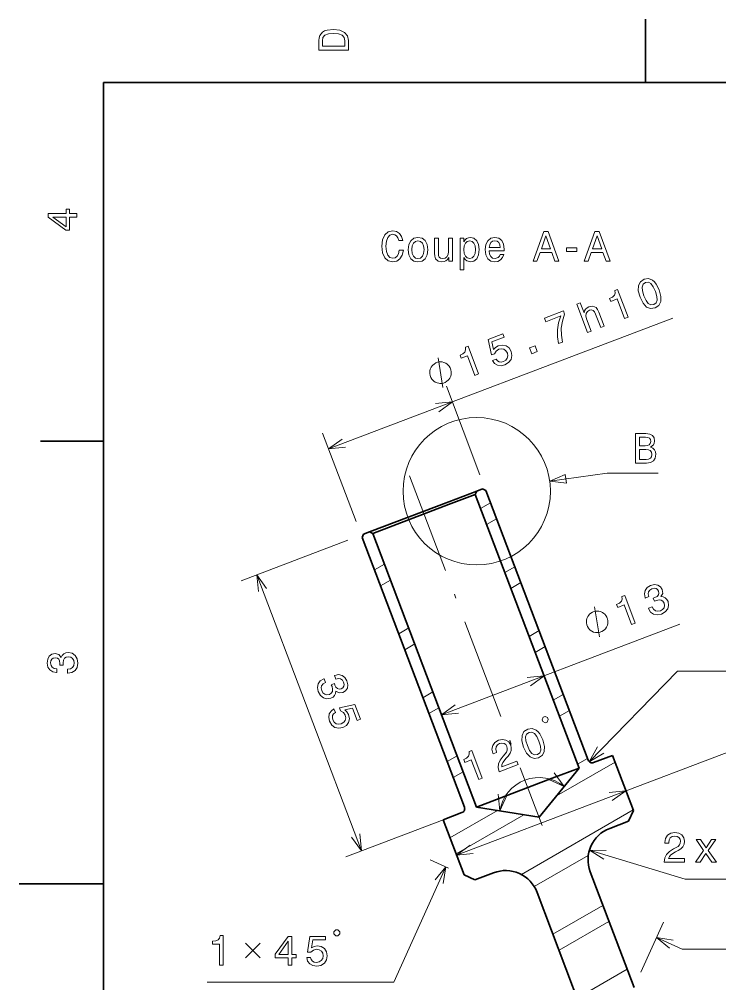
# Model space of a CAD drawing. Extents: x 0 to 297, y 0 to 210.
# Drawn here: x 0 to 83.1, y 93.2 to 207.5 of the extents above; entities that cross this region are included whole.
import ezdxf

# ---------------------------------------------------------------- set-up
doc = ezdxf.new("R2010")
doc.units = 0
doc.linetypes.add('DASHDOT', pattern=[18.5, 12, -3, 0.5, -3])

msp = doc.modelspace()

# ---------------------------------------------------------------- linework, layer by layer
at = {"color": 7, "lineweight": 35, "ltscale": 0.1875}
for p, q in [((74.300003, 200), (74.300003, 207.5)), ((10, 157.5), (2.5, 157.5))]:
    msp.add_line(p, q, dxfattribs=at)
at = {"color": 7, "lineweight": 35}
for p, q in [((287, 200), (10, 200)), ((10, 200), (10, 10)), ((54.090378, 151.163177), (66.399849, 118.719894)), ((67.48468, 119.666275), (55.352581, 151.64209)), ((41.935833, 146.551559), (54.245308, 114.108276)), ((52.805733, 114.096863), (40.67363, 146.072662))]:
    msp.add_line(p, q, dxfattribs=at)
at = {"color": 7, "lineweight": 13}
for p, q in [((36.693306, 156.563354), (77.507683, 172.04895)), ((28.176003, 141.651749), (40.591896, 108.927963)), ((50.092815, 125.052727), (78.343208, 135.771362)), ((78.083122, 130.217346), (109.135284, 130.217346)), ((51.858082, 108.419518), (85.984306, 121.367523)), ((78.640755, 97.252159), (108.237534, 97.252159)), ((44.429688, 93.353188), (22.304951, 93.353188))]:
    msp.add_line(p, q, dxfattribs=at)
at = {"color": 7, "lineweight": 13, "ltscale": 0.28051}
for p, q in [((54.643105, 153.512009), (50.662777, 164.002701)), ((39.964149, 147.942596), (35.983826, 158.433289))]:
    msp.add_line(p, q, dxfattribs=at)
at = {"color": 7, "linetype": 'DASHDOT', "lineweight": 13}
msp.add_line((46.30262, 153.365601), (62.033066, 111.905869), dxfattribs=at)
at = {"color": 7, "lineweight": 35, "ltscale": 0.084912}
for p, q in [((54.090378, 151.163177), (50.914795, 149.958313)), ((63.22427, 117.51503), (66.399849, 118.719894))]:
    msp.add_line(p, q, dxfattribs=at)
at = {"color": 7, "lineweight": 35, "ltscale": 0.088831}
msp.add_line((54.264446, 151.550095), (50.942299, 150.289612), dxfattribs=at)
at = {"color": 7, "lineweight": 35, "ltscale": 0.010607}
for p, q in [((54.090378, 151.163177), (54.264446, 151.550095)), ((54.965668, 151.816147), (55.352581, 151.64209)), ((40.847698, 146.459579), (40.67363, 146.072662)), ((41.935833, 146.551559), (41.54892, 146.725632))]:
    msp.add_line(p, q, dxfattribs=at)
at = {"color": 7, "lineweight": 35, "ltscale": 0.01875}
for p, q in [((54.264446, 151.550095), (54.965668, 151.816147)), ((40.847698, 146.459579), (41.54892, 146.725632))]:
    msp.add_line(p, q, dxfattribs=at)
at = {"color": 7, "lineweight": 35, "ltscale": 0.251169}
msp.add_line((50.942299, 150.289612), (41.54892, 146.725632), dxfattribs=at)
at = {"color": 7, "lineweight": 35, "ltscale": 0.240088}
for p, q in [((50.914795, 149.958313), (41.935833, 146.551559)), ((54.245308, 114.108276), (63.22427, 117.51503))]:
    msp.add_line(p, q, dxfattribs=at)
at = {"color": 7, "lineweight": 13, "ltscale": 0.034192}
for p, q in [((54.721916, 149.498688), (55.906361, 150.182526)), ((55.440689, 147.604263), (56.62513, 148.288101)), ((42.131702, 142.229721), (43.316147, 142.913559)), ((57.597, 141.921005), (58.781445, 142.604843)), ((42.850471, 140.335297), (44.03492, 141.019135)), ((58.315769, 140.026581), (59.500214, 140.710419)), ((45.006786, 134.652039), (46.191231, 135.335876)), ((60.472084, 134.343323), (61.656528, 135.027176)), ((45.725555, 132.757629), (46.910004, 133.441467)), ((61.190853, 132.448914), (62.375298, 133.132751)), ((47.88187, 127.074371), (49.066315, 127.758209)), ((63.347168, 126.765656), (64.531616, 127.449493)), ((48.600639, 125.179947), (49.785088, 125.863785)), ((64.065941, 124.871239), (65.250381, 125.555084)), ((50.756954, 119.496696), (51.941399, 120.180534)), ((66.222252, 119.187988), (67.406693, 119.871826)), ((51.475723, 117.60228), (52.660172, 118.286118))]:
    msp.add_line(p, q, dxfattribs=at)
at = {"color": 7, "lineweight": 13, "ltscale": 0.338828}
msp.add_line((38.977768, 145.750092), (26.306072, 140.942261), dxfattribs=at)
at = {"color": 7, "lineweight": 13, "ltscale": 0.375}
for p, q in [((67.602821, 119.485931), (78.083122, 130.217346)), ((50.583908, 107.032578), (44.429688, 93.353188))]:
    msp.add_line(p, q, dxfattribs=at)
at = {"color": 7, "lineweight": 35, "ltscale": 0.06}
for p, q in [((68.129539, 119.37616), (70.373451, 120.227539)), ((50.271706, 112.600632), (52.515617, 113.452011))]:
    msp.add_line(p, q, dxfattribs=at)
at = {"color": 7, "lineweight": 35, "ltscale": 0.174113}
msp.add_line((70.373451, 120.227539), (72.84404, 113.715965), dxfattribs=at)
at = {"color": 7, "lineweight": 13, "ltscale": 0.200749}
msp.add_line((63.715683, 115.431412), (70.66983, 119.446396), dxfattribs=at)
at = {"color": 7, "lineweight": 35, "ltscale": 0.187639}
for q in [(66.399849, 118.719894), (54.245308, 114.108276)]:
    msp.add_line((61.653839, 112.905365), q, dxfattribs=at)
at = {"color": 7, "lineweight": 13, "ltscale": 0.365078}
msp.add_line((52.375374, 113.398796), (38.721966, 108.218491), dxfattribs=at)
at = {"color": 7, "lineweight": 13, "ltscale": 0.162771}
msp.add_line((51.087673, 110.450027), (56.726231, 113.705452), dxfattribs=at)
at = {"color": 7, "lineweight": 13, "ltscale": 0.232146}
msp.add_line((51.806442, 108.555611), (59.848232, 113.19854), dxfattribs=at)
at = {"color": 7, "lineweight": 13, "ltscale": 0.382767}
msp.add_line((59.566696, 106.107796), (72.826141, 113.763138), dxfattribs=at)
at = {"color": 7, "lineweight": 35, "ltscale": 0.035355}
for p, q in [((72.263817, 112.426262), (72.84404, 113.715965)), ((54.044586, 105.475647), (52.754883, 106.055878))]:
    msp.add_line(p, q, dxfattribs=at)
at = {"color": 7, "lineweight": 35, "ltscale": 0.175}
msp.add_line((50.271706, 112.600632), (52.754883, 106.055878), dxfattribs=at)
at = {"color": 7, "lineweight": 35, "ltscale": 0.059375}
for p, q in [((70.043274, 111.583755), (72.263817, 112.426262)), ((56.265129, 106.318161), (54.044586, 105.475647))]:
    msp.add_line(p, q, dxfattribs=at)
at = {"color": 7, "lineweight": 13, "ltscale": 0.296676}
msp.add_line((67.633698, 109.00248), (78.992027, 105.565247), dxfattribs=at)
at = {"color": 7, "lineweight": 13, "ltscale": 0.059514}
msp.add_line((50.930962, 106.876434), (48.759987, 107.853134), dxfattribs=at)
at = {"color": 7, "lineweight": 13, "ltscale": 0.185034}
msp.add_line((61.08847, 104.676987), (67.498245, 108.37767), dxfattribs=at)
at = {"color": 7, "lineweight": 35, "ltscale": 0.366423}
msp.add_line((67.722374, 106.424934), (72.921768, 92.72123), dxfattribs=at)
at = {"color": 7, "lineweight": 13, "ltscale": 0.301801}
msp.add_line((78.992027, 105.565247), (91.064072, 105.565247), dxfattribs=at)
at = {"color": 7, "lineweight": 35, "ltscale": 0.25}
msp.add_line((10, 105), (0, 105), dxfattribs=at)
at = {"color": 7, "lineweight": 35, "ltscale": 0.365535}
msp.add_line((61.42395, 103.997253), (66.610748, 90.326736), dxfattribs=at)
at = {"color": 7, "lineweight": 13, "ltscale": 0.17096}
for p, q in [((63.308422, 99.030472), (69.230644, 102.449677)), ((64.027191, 97.136055), (69.949417, 100.555252)), ((66.183502, 91.452805), (72.105728, 94.872002))]:
    msp.add_line(p, q, dxfattribs=at)
at = {"color": 7, "lineweight": 13, "ltscale": 0.16196}
msp.add_line((73.742294, 94.545166), (76.400269, 100.453217), dxfattribs=at)
at = {"color": 7, "lineweight": 13, "ltscale": 0.083914}
msp.add_line((75.579704, 98.629295), (78.640755, 97.252159), dxfattribs=at)
at = {"color": 7, "lineweight": 13}
for points in [[(35.533215, 204.994965), (35.533215, 203.829971), (39.033215, 203.829971), (39.033215, 204.994965), (38.922264, 205.544678), (38.584366, 205.953171), (38.034657, 206.205338), (37.283215, 206.296112), (36.516644, 206.215424), (36.21405, 206.114563), (35.971977, 205.973343), (35.644165, 205.56485), (35.563473, 205.297562)], [(35.951801, 204.959656), (36.027451, 205.342941), (36.259438, 205.605194), (36.672985, 205.761536), (37.283215, 205.811966), (37.873272, 205.756485), (38.286816, 205.600143), (38.533936, 205.332855), (38.614628, 204.959656), (38.614628, 204.298996), (35.951801, 204.298996)], [(6.833213, 184.02739), (6.833213, 184.481277), (5.965778, 184.481277), (5.965778, 184.98056), (5.56232, 184.98056), (5.56232, 184.481277), (3.408862, 184.481277), (3.408862, 184.022339), (5.521974, 182.489197), (5.965778, 182.489197), (5.965778, 184.02739)], [(5.56232, 182.912827), (3.993876, 184.02739), (5.56232, 184.02739)], [(45.073486, 180.134827), (44.972622, 179.711197), (44.806194, 179.4086), (44.574207, 179.222), (44.301872, 179.161484), (43.974064, 179.252274), (43.716858, 179.524597), (43.545387, 179.968399), (43.489914, 180.583679), (43.545387, 181.193909), (43.711815, 181.642761), (43.969021, 181.915085), (44.301872, 182.01091), (44.543949, 181.96048), (44.750721, 181.819275), (44.912102, 181.592331), (45.023056, 181.279648), (45.502159, 181.279648), (45.350864, 181.758759), (45.088615, 182.121857), (44.730545, 182.348816), (44.301872, 182.429504), (43.767292, 182.303421), (43.358788, 181.950394), (43.096542, 181.370422), (43.005764, 180.583679), (43.096542, 179.796936), (43.358788, 179.216965), (43.767292, 178.858902), (44.301872, 178.737854), (44.770893, 178.833679), (45.149136, 179.100967), (45.416428, 179.539734), (45.557636, 180.134827)], [(60.939484, 178.833679), (61.403458, 178.833679), (61.771614, 179.862503), (63.168587, 179.862503), (63.536743, 178.833679), (64.010803, 178.833679), (62.729828, 182.33873), (62.215416, 182.33873)], [(61.932999, 180.291168), (62.472622, 181.834396), (63.012245, 180.291168)], [(67.011528, 178.833679), (67.475502, 178.833679), (67.843658, 179.862503), (69.240631, 179.862503), (69.608788, 178.833679), (70.082855, 178.833679), (68.801872, 182.33873), (68.28746, 182.33873)], [(68.005043, 180.291168), (68.54467, 181.834396), (69.08429, 180.291168)], [(46.117435, 180.185257), (46.198128, 179.569992), (46.430115, 179.116104), (46.798271, 178.833679), (47.292507, 178.737854), (47.7817, 178.833679), (48.149857, 179.111053), (48.381844, 179.564941), (48.467579, 180.185257), (48.381844, 180.800537), (48.149857, 181.259476), (47.7817, 181.53685), (47.292507, 181.637711), (46.798271, 181.53685), (46.430115, 181.254425), (46.198128, 180.800537)], [(46.571323, 180.190308), (46.616714, 180.644196), (46.757923, 180.972015), (46.984871, 181.173737), (47.292507, 181.244339), (47.5951, 181.173737), (47.822044, 180.977051), (47.963257, 180.644196), (48.013687, 180.190308), (47.963257, 179.731369), (47.822044, 179.398514), (47.5951, 179.196793), (47.292507, 179.131226), (46.984871, 179.196793), (46.757923, 179.398514), (46.616714, 179.731369)], [(51.372478, 181.541885), (50.928673, 181.541885), (50.928673, 179.978485), (50.878242, 179.615387), (50.731987, 179.353134), (50.505043, 179.191742), (50.207493, 179.141312), (49.970459, 179.181656), (49.819164, 179.302704), (49.733429, 179.509476), (49.713257, 179.801971), (49.713257, 181.541885), (49.269451, 181.541885), (49.269451, 179.761627), (49.28458, 179.403564), (49.380402, 179.106018), (49.672909, 178.833679), (50.14193, 178.737854), (50.394093, 178.773163), (50.61095, 178.863937), (50.79755, 179.020279), (50.948845, 179.247223), (50.948845, 178.833679), (51.372478, 178.833679)], [(52.739193, 181.123306), (52.739193, 181.541885), (52.295387, 181.541885), (52.295387, 177.784683), (52.739193, 177.784683), (52.739193, 179.247223), (52.895531, 179.010193), (53.072044, 178.853851), (53.51585, 178.737854), (53.93948, 178.833679), (54.272335, 179.12114), (54.489193, 179.575027), (54.569885, 180.190308), (54.489193, 180.800537), (54.272335, 181.254425), (53.93948, 181.53685), (53.51585, 181.637711), (53.273773, 181.607452), (53.067001, 181.511627), (52.890488, 181.35025)], [(53.440201, 179.136276), (53.142651, 179.201828), (52.925793, 179.403564), (52.789627, 179.731369), (52.744236, 180.190308), (52.789627, 180.644196), (52.925793, 180.972015), (53.142651, 181.168701), (53.440201, 181.239304), (53.712536, 181.168701), (53.929394, 180.966965), (54.065559, 180.63916), (54.115993, 180.190308), (54.065559, 179.73642), (53.929394, 179.403564), (53.712536, 179.201828)], [(55.744957, 180.059189), (57.520172, 180.059189), (57.525215, 180.265961), (57.444523, 180.845932), (57.222622, 181.279648), (56.869598, 181.541885), (56.400574, 181.637711), (55.941643, 181.53685), (55.588615, 181.254425), (55.361671, 180.795502), (55.280979, 180.190308), (55.356628, 179.569992), (55.583572, 179.116104), (55.931557, 178.833679), (56.385445, 178.737854), (56.778816, 178.803421), (57.101585, 178.974884), (57.338615, 179.247223), (57.474785, 179.610336), (57.036022, 179.610336), (56.945244, 179.4086), (56.814121, 179.257309), (56.440922, 179.136276), (56.153458, 179.191742), (55.9366, 179.368256), (55.795387, 179.655731), (55.744957, 180.044052)], [(55.744957, 180.432388), (55.80043, 180.780365), (55.9366, 181.037567), (56.143372, 181.193909), (56.415707, 181.24939), (56.682999, 181.193909), (56.889771, 181.037567), (57.01585, 180.780365), (57.061241, 180.432388)], [(64.898415, 179.988571), (66.118881, 179.988571), (66.118881, 180.386993), (64.898415, 180.386993)], [(73.636063, 174.547684), (73.987663, 173.834229), (74.409653, 173.390198), (74.884949, 173.203735), (75.414696, 173.286072), (75.861008, 173.574066), (76.092995, 174.028885), (76.109528, 174.639282), (75.904091, 175.408203), (75.549561, 176.115158), (75.349045, 176.373505), (75.130493, 176.565689), (74.655197, 176.752136), (74.12838, 176.676331), (73.679146, 176.381805), (73.448944, 175.922287), (73.427696, 175.310089)], [(74.088722, 174.719421), (73.909973, 175.304291), (73.872208, 175.759247), (73.993149, 176.080231), (74.276871, 176.284958), (74.620277, 176.318161), (74.923706, 176.158203), (75.197235, 175.792694), (75.451431, 175.23645), (75.631966, 174.646881), (75.669731, 174.191925), (75.54879, 173.870941), (75.267998, 173.672714), (74.921661, 173.633011), (74.618233, 173.792984), (74.344704, 174.158478)], [(71.800987, 172.022858), (72.23008, 172.185654), (70.979546, 175.481598), (70.658905, 175.359955), (70.683159, 175.040131), (70.586761, 174.782394), (70.370361, 174.570831), (70.026314, 174.397141), (70.153336, 174.062347), (70.917206, 174.352173)], [(67.416756, 170.359406), (67.831696, 170.516846), (67.2771, 171.978577), (67.192513, 172.329453), (67.236229, 172.626526), (67.391167, 172.85791), (67.652611, 173.021851), (67.896835, 173.060562), (68.086594, 172.986923), (68.237831, 172.801575), (68.368744, 172.527603), (68.968071, 170.947998), (69.383011, 171.105438), (68.751488, 172.769913), (68.605606, 173.097534), (68.415176, 173.343536), (68.040367, 173.492615), (67.572571, 173.417603), (67.349335, 173.295151), (67.180573, 173.128632), (67.064491, 172.92276), (67.010529, 172.681137), (66.547173, 173.90239), (66.132233, 173.744949)], [(63.963856, 169.049316), (64.440094, 169.230011), (64.300507, 170.067078), (64.298477, 170.896973), (64.429298, 171.717957), (64.694099, 172.541229), (64.545609, 172.932587), (62.301155, 172.081024), (62.463955, 171.651917), (64.255745, 172.331757), (63.978592, 171.498413), (63.839478, 170.685059), (63.834351, 169.874023)], [(56.139977, 167.057144), (56.390411, 166.709839), (56.735954, 166.495728), (57.147015, 166.435944), (57.607651, 166.5298), (58.051689, 166.795364), (58.336533, 167.167755), (58.432747, 167.624985), (58.343433, 168.130493), (58.096893, 168.538605), (57.739964, 168.796936), (57.302238, 168.884384), (56.814445, 168.791016), (56.482269, 168.60025), (56.267822, 168.340881), (56.0653, 169.272736), (57.498734, 169.816589), (57.352036, 170.203247), (55.60268, 169.53952), (56.001705, 167.705902), (56.378925, 167.84903), (56.568325, 168.174408), (56.886841, 168.386963), (57.208294, 168.449585), (57.49659, 168.386353), (57.730423, 168.21077), (57.895, 167.933395), (57.955841, 167.616653), (57.892616, 167.328354), (57.71703, 167.094513), (57.439651, 166.929947), (57.177219, 166.868134), (56.942745, 166.903229), (56.736885, 167.019318), (56.578491, 167.223511)], [(54.055244, 165.289841), (54.484329, 165.452637), (53.233795, 168.748596), (52.913162, 168.626953), (52.937416, 168.307114), (52.841019, 168.049377), (52.624619, 167.83783), (52.280571, 167.664124), (52.407593, 167.329346), (53.171463, 167.619171)], [(60.800869, 167.849243), (61.451572, 168.09613), (61.185005, 168.798706), (60.534302, 168.551819)], [(51.16507, 166.065002), (51.123688, 166.174072), (50.986374, 166.371552), (50.869755, 166.514465), (50.773827, 166.602859), (50.602669, 166.725098), (50.376972, 166.82663), (50.171967, 166.873627), (50.042194, 166.88678), (49.85788, 166.879242), (49.61903, 166.851013), (49.509949, 166.809631), (49.400871, 166.76825), (49.203407, 166.63092), (49.060478, 166.514313), (48.972092, 166.418381), (48.849861, 166.247223), (48.748322, 166.021515), (48.701324, 165.816528), (48.688171, 165.686737), (48.695709, 165.502441), (48.723942, 165.26358), (48.765327, 165.15451), (48.806717, 165.045425), (48.944027, 164.847961), (49.060646, 164.705032), (49.15657, 164.616638), (49.327728, 164.494415), (49.553429, 164.392883), (49.758434, 164.345886), (49.888206, 164.332733), (50.072517, 164.340271), (50.311371, 164.3685), (50.420448, 164.409882), (50.52953, 164.451263), (50.726994, 164.588577), (50.869919, 164.7052), (50.958305, 164.801117), (51.080536, 164.97229), (51.182076, 165.197983), (51.22908, 165.402985), (51.242233, 165.532761), (51.234692, 165.717072), (51.206459, 165.955933)], [(74.886887, 156.771713), (75.239914, 157.064224), (75.330688, 157.26091), (75.360947, 157.502991), (75.295387, 157.881226), (75.098701, 158.153564), (74.780975, 158.319992), (74.337173, 158.380508), (73.091499, 158.380508), (73.091499, 154.880508), (74.407784, 154.880508), (74.876801, 154.951111), (75.224785, 155.157883), (75.441643, 155.485703), (75.517288, 155.929504), (75.471901, 156.227051), (75.350861, 156.474167), (75.154175, 156.655731)], [(74.241356, 156.928055), (73.555473, 156.928055), (73.555473, 157.961914), (74.2817, 157.961914), (74.554031, 157.931656), (74.745674, 157.840881), (74.861671, 157.68454), (74.902016, 157.45256), (74.856628, 157.220566), (74.735588, 157.059189), (74.528816, 156.958313)], [(74.352303, 155.299103), (73.555473, 155.299103), (73.555473, 156.504425), (74.306915, 156.504425), (74.624641, 156.469131), (74.851585, 156.36322), (74.987755, 156.181656), (75.033142, 155.919418), (74.987755, 155.642029), (74.861671, 155.450394), (74.649857, 155.334396)], [(64.764862, 153.524979), (62.922146, 152.747543), (64.9067, 152.499451)], [(74.636192, 137.679871), (74.648712, 137.646866), (74.895905, 137.222824), (75.24633, 136.967407), (75.677551, 136.882904), (76.170059, 136.978058), (76.630035, 137.244293), (76.919106, 137.591309), (77.029633, 138.010818), (76.953499, 138.467392), (76.810219, 138.731277), (76.620613, 138.918243), (76.384666, 139.02832), (76.110031, 139.069748), (76.319916, 139.440659), (76.274513, 139.887314), (76.06424, 140.228271), (75.755928, 140.429535), (75.359665, 140.478775), (74.883743, 140.368317), (74.487999, 140.131866), (74.241364, 139.800949), (74.154411, 139.390381), (74.250061, 138.925018), (74.262589, 138.892029), (74.682243, 139.051239), (74.605469, 139.36734), (74.645767, 139.630753), (74.793716, 139.837921), (75.054024, 139.990616), (75.31353, 140.045929), (75.530281, 140.014893), (75.699554, 139.895721), (75.824287, 139.694916), (75.869514, 139.447769), (75.815384, 139.249237), (75.65313, 139.079788), (75.395088, 138.949524), (75.209412, 138.88446), (75.350739, 138.511963), (75.578209, 138.609055), (75.891373, 138.679321), (76.155922, 138.650238), (76.357727, 138.516449), (76.496117, 138.293854), (76.548012, 138.000702), (76.488197, 137.746063), (76.319603, 137.536453), (76.048073, 137.384888), (75.733124, 137.319321), (75.462555, 137.378479), (75.239937, 137.552933), (75.069992, 137.844467)], [(72.636513, 135.74527), (73.065605, 135.908066), (71.815071, 139.204025), (71.494431, 139.082367), (71.518684, 138.762543), (71.422287, 138.504807), (71.205887, 138.293243), (70.861839, 138.119553), (70.988861, 137.784775), (71.752731, 138.074585)], [(69.746346, 136.520416), (69.704956, 136.629486), (69.567642, 136.826965), (69.451027, 136.969879), (69.355095, 137.058273), (69.183937, 137.180511), (68.958244, 137.282043), (68.753235, 137.329041), (68.623466, 137.342194), (68.439148, 137.334656), (68.200302, 137.306427), (68.091217, 137.265045), (67.98214, 137.223648), (67.784676, 137.086334), (67.641754, 136.969727), (67.553368, 136.873795), (67.431129, 136.702637), (67.32959, 136.476929), (67.282593, 136.271942), (67.26944, 136.142151), (67.276978, 135.957855), (67.305214, 135.718994), (67.346596, 135.609924), (67.387985, 135.500839), (67.525299, 135.303375), (67.641914, 135.160446), (67.737839, 135.072052), (67.908997, 134.949829), (68.134697, 134.848297), (68.339706, 134.801285), (68.469475, 134.788132), (68.653786, 134.795685), (68.892639, 134.823914), (69.001717, 134.865295), (69.110802, 134.906677), (69.308266, 135.043991), (69.451187, 135.160614), (69.539574, 135.256531), (69.661812, 135.427704), (69.763351, 135.653397), (69.810349, 135.858398), (69.823502, 135.988174), (69.815964, 136.172485), (69.787727, 136.411346)], [(5.73379, 129.979111), (5.769093, 129.979111), (6.253242, 130.059799), (6.616354, 130.296829), (6.848343, 130.670029), (6.934078, 131.164276), (6.848343, 131.688766), (6.626441, 132.082138), (6.273415, 132.334305), (5.819525, 132.425079), (5.521974, 132.384735), (5.279899, 132.273788), (5.0933, 132.092224), (4.957133, 131.850143), (4.684798, 132.177963), (4.251081, 132.293961), (3.857709, 132.218307), (3.560158, 132.00145), (3.373559, 131.648422), (3.307997, 131.164276), (3.388689, 130.710388), (3.610591, 130.362396), (3.963617, 130.135452), (4.432637, 130.059799), (4.46794, 130.059799), (4.46794, 130.508652), (4.145173, 130.548996), (3.913184, 130.680115), (3.771974, 130.891937), (3.721542, 131.189484), (3.761888, 131.451736), (3.867795, 131.643372), (4.039265, 131.759369), (4.271254, 131.804764), (4.518372, 131.759369), (4.684798, 131.638336), (4.785663, 131.426514), (4.815922, 131.139053), (4.810879, 130.942368), (5.209294, 130.942368), (5.199208, 131.189484), (5.244596, 131.507217), (5.365634, 131.744247), (5.56232, 131.885452), (5.819525, 131.935883), (6.112032, 131.880417), (6.328891, 131.734161), (6.465058, 131.502167), (6.510447, 131.194534), (6.460014, 130.876801), (6.308718, 130.644821), (6.066643, 130.498566), (5.73379, 130.443085)], [(36.168308, 129.324112), (36.135303, 129.311584), (35.711262, 129.064392), (35.455849, 128.713959), (35.371338, 128.282745), (35.466503, 127.790237), (35.732723, 127.330261), (36.079739, 127.041199), (36.499256, 126.930664), (36.95583, 127.006805), (37.219719, 127.150078), (37.406689, 127.339691), (37.51675, 127.57563), (37.558186, 127.850266), (37.929096, 127.640381), (38.375755, 127.685791), (38.716709, 127.896057), (38.91798, 128.204376), (38.967213, 128.600632), (38.856762, 129.076553), (38.620304, 129.47229), (38.289391, 129.718933), (37.878819, 129.805878), (37.413464, 129.710236), (37.380459, 129.697708), (37.539684, 129.278061), (37.85577, 129.354828), (38.119186, 129.314529), (38.326351, 129.16658), (38.479057, 128.906281), (38.534367, 128.646774), (38.50333, 128.430023), (38.384159, 128.260742), (38.183357, 128.136017), (37.936211, 128.09079), (37.737671, 128.144913), (37.568226, 128.307175), (37.437962, 128.565216), (37.372902, 128.750885), (37.000401, 128.609558), (37.097492, 128.38208), (37.167763, 128.068924), (37.138683, 127.804375), (37.004883, 127.60257), (36.782295, 127.46418), (36.489132, 127.412285), (36.234493, 127.472099), (36.024887, 127.640694), (35.873318, 127.912224), (35.807762, 128.227173), (35.866924, 128.497742), (36.041374, 128.720367), (36.332901, 128.890305)], [(37.326317, 125.746002), (36.979027, 125.495567), (36.764915, 125.150024), (36.705116, 124.738968), (36.798977, 124.27832), (37.064545, 123.83429), (37.436924, 123.549446), (37.894165, 123.453232), (38.399681, 123.542542), (38.807785, 123.789078), (39.066124, 124.146011), (39.153564, 124.58374), (39.060184, 125.071533), (38.869427, 125.403709), (38.610058, 125.618156), (39.541901, 125.820679), (40.085766, 124.387245), (40.472416, 124.533943), (39.808685, 126.283295), (37.975079, 125.884277), (38.118202, 125.50705), (38.443584, 125.317657), (38.656132, 124.999146), (38.718761, 124.677689), (38.655537, 124.389389), (38.47995, 124.155556), (38.202568, 123.990982), (37.88583, 123.93013), (37.597534, 123.993362), (37.363697, 124.168945), (37.19912, 124.446327), (37.13731, 124.708755), (37.172409, 124.943237), (37.288486, 125.149094), (37.492699, 125.307487)], [(62.399475, 124.106689), (62.617634, 124.189468), (62.753017, 124.490402), (62.670246, 124.708557), (62.369316, 124.843948), (62.151157, 124.761169), (62.01577, 124.460236), (62.098541, 124.242081)], [(59.824448, 121.214813), (60.176052, 120.501358), (60.598042, 120.057335), (61.073338, 119.87088), (61.603081, 119.953201), (62.049393, 120.241211), (62.281384, 120.696022), (62.297913, 121.306427), (62.092476, 122.07534), (61.737946, 122.782295), (61.537434, 123.040649), (61.318882, 123.232819), (60.843586, 123.419281), (60.316769, 123.34346), (59.867531, 123.04895), (59.637329, 122.589417), (59.616085, 121.977234)], [(60.277107, 121.386566), (60.098358, 121.97142), (60.060593, 122.426376), (60.181538, 122.74736), (60.465256, 122.952095), (60.808666, 122.985298), (61.112091, 122.825325), (61.38562, 122.459824), (61.639816, 121.903595), (61.820354, 121.314026), (61.85812, 120.85907), (61.737175, 120.538086), (61.456383, 120.339851), (61.110046, 120.30014), (60.806622, 120.460114), (60.533092, 120.825615)], [(56.923729, 118.28566), (59.172901, 119.139038), (59.019043, 119.54454), (57.241398, 118.870079), (57.256332, 119.129265), (57.356312, 119.377563), (57.752682, 119.910934), (57.977211, 120.157944), (58.211487, 120.478775), (58.343651, 120.798615), (58.36541, 121.125122), (58.292698, 121.458931), (58.06226, 121.8246), (57.722565, 122.05172), (57.30793, 122.120949), (56.842575, 122.025299), (56.420326, 121.773392), (56.160198, 121.421173), (56.072762, 120.983444), (56.174431, 120.488014), (56.199478, 120.421997), (56.628563, 120.584808), (56.61425, 120.622528), (56.535034, 120.959259), (56.572895, 121.243332), (56.718399, 121.471146), (56.967491, 121.624985), (57.258865, 121.681595), (57.506348, 121.640648), (57.708145, 121.506844), (57.84296, 121.293686), (57.89225, 121.06427), (57.872433, 120.846375), (57.782372, 120.628815), (57.628571, 120.408638), (57.407623, 120.152191), (57.05645, 119.684525), (56.849174, 119.249878), (56.798969, 118.799301), (56.918365, 118.299805)], [(54.496323, 117.36467), (54.925411, 117.527466), (53.674877, 120.823425), (53.35424, 120.701767), (53.378494, 120.381943), (53.282097, 120.124207), (53.065697, 119.912643), (52.721649, 119.738953), (52.848671, 119.404175), (53.612541, 119.694)], [(76.507446, 107.565247), (78.913063, 107.565247), (78.913063, 107.998962), (77.011765, 107.998962), (77.117676, 108.235992), (77.299232, 108.432678), (77.859032, 108.790749), (78.156578, 108.942047), (78.489433, 109.158905), (78.726463, 109.411072), (78.862633, 109.708618), (78.913063, 110.046516), (78.827332, 110.470146), (78.590294, 110.803001), (78.22718, 111.014816), (77.758163, 111.090462), (77.274017, 111.00473), (76.905861, 110.7677), (76.668823, 110.38945), (76.588135, 109.890175), (76.588135, 109.819565), (77.047066, 109.819565), (77.047066, 109.859917), (77.092461, 110.20285), (77.228622, 110.455017), (77.44548, 110.616402), (77.732948, 110.671875), (78.025452, 110.621445), (78.24231, 110.495361), (78.383522, 110.298676), (78.43396, 110.051559), (78.398651, 109.819565), (78.302834, 109.622879), (78.141449, 109.451416), (77.919548, 109.300117), (77.621994, 109.138733), (77.127762, 108.82605), (76.779778, 108.493202), (76.573006, 108.089745), (76.507446, 107.580376)], [(80.752831, 107.565247), (81.448799, 108.619278), (82.164932, 107.565247), (82.699516, 107.565247), (81.731216, 108.962219), (82.644043, 110.27346), (82.129631, 110.27346), (81.468971, 109.290031), (80.808304, 110.27346), (80.283813, 110.27346), (81.181503, 108.957176), (80.233383, 107.565247)], [(37.563023, 98.853188), (37.796356, 98.853188), (38.02969, 99.086525), (38.02969, 99.319855), (37.796356, 99.553192), (37.563023, 99.553192), (37.329689, 99.319855), (37.329689, 99.086525)], [(23.732185, 95.353188), (24.191116, 95.353188), (24.191116, 98.878403), (23.848179, 98.878403), (23.757401, 98.57077), (23.575844, 98.363998), (23.298466, 98.242958), (22.91518, 98.202614), (22.91518, 97.844543), (23.732185, 97.844543)], [(31.88636, 95.353188), (32.340252, 95.353188), (32.340252, 96.220627), (32.839531, 96.220627), (32.839531, 96.624084), (32.340252, 96.624084), (32.340252, 98.777542), (31.881317, 98.777542), (30.348179, 96.664429), (30.348179, 96.220627), (31.88636, 96.220627)], [(34.094288, 96.266014), (34.205238, 95.85247), (34.452354, 95.529701), (34.815468, 95.327972), (35.279446, 95.252327), (35.788811, 95.343102), (36.187225, 95.590225), (36.439388, 95.983597), (36.53521, 96.487915), (36.449474, 96.95694), (36.207397, 97.325089), (35.829159, 97.562126), (35.339966, 97.647858), (34.961723, 97.587341), (34.669216, 97.420914), (34.810425, 98.363998), (36.343567, 98.363998), (36.343567, 98.777542), (34.47253, 98.777542), (34.195152, 96.921631), (34.59861, 96.921631), (34.891117, 97.158669), (35.264317, 97.2444), (35.587082, 97.188927), (35.834202, 97.027542), (35.99054, 96.780426), (36.046017, 96.4627), (35.99054, 96.144974), (35.829159, 95.897858), (35.582039, 95.741516), (35.264317, 95.686043), (34.997025, 95.721344), (34.790253, 95.837341), (34.638954, 96.018898), (34.563309, 96.266014)], [(30.771809, 96.624084), (31.88636, 98.192528), (31.88636, 96.624084)]]:
    msp.add_lwpolyline(points, close=True, dxfattribs=at)
for points in [[(50.258759, 163.849396), (49.671646, 167.370102)], [(49.749672, 160.963486), (51.372257, 162.132767), (49.382416, 161.931427)], [(38.315891, 157.732635), (36.693306, 156.563354), (38.683147, 156.764679)], [(62.922146, 152.747543), (69.738472, 153.690308), (75.774498, 153.690308)], [(29.34528, 140.02916), (28.176003, 141.651749), (28.377331, 139.661896)], [(68.840027, 134.30481), (68.252914, 137.825516)], [(60.624775, 128.495071), (62.24736, 129.664337), (60.257519, 129.463013)], [(51.715401, 126.222008), (50.092815, 125.052727), (52.082657, 125.254059)], [(68.582253, 121.229698), (67.602821, 119.485931), (69.322914, 120.506363)], [(62.807159, 117.373466), (64.631081, 116.552902), (63.4618, 118.175491)], [(56.805027, 115.649811), (57.006359, 113.659973), (57.82692, 115.483887)], [(70.337242, 114.877144), (71.959831, 116.046417), (69.969994, 115.845093)], [(39.422615, 110.550552), (40.591896, 108.927963), (40.390564, 110.917809)], [(53.480667, 109.588791), (51.858082, 108.419518), (53.847923, 108.62085)], [(69.632668, 108.93837), (67.633698, 109.00248), (69.332809, 107.947479)], [(50.263367, 105.058426), (50.583908, 107.032578), (49.319237, 105.483185)], [(77.553848, 98.308762), (75.579704, 98.629295), (77.129097, 97.364632)], [(26.840977, 96.228188), (28.590977, 97.978188)], [(26.840977, 97.978188), (28.590977, 96.228188)]]:
    msp.add_lwpolyline(points, dxfattribs=at)
msp.add_circle((54.264446, 151.550095), 8.740116, dxfattribs=at)
at = {"color": 7, "lineweight": 35}
for centre, radius, start, end in [((67.952164, 119.843643), 0.5, 200.777485, 290.777501), ((52.338249, 113.919487), 0.5, 290.777494, 20.777507), ((71.462234, 107.843895), 4, 110.777499, 200.777499), ((57.68409, 102.578293), 4, 20.777499, 110.777499)]:
    msp.add_arc(centre, radius, start, end, dxfattribs=at)
at = {"color": 7, "lineweight": 13}
msp.add_arc((61.653839, 112.905365), 4.708342, 50.777501, 170.777501, dxfattribs=at)

doc.saveas('drawing.dxf')
